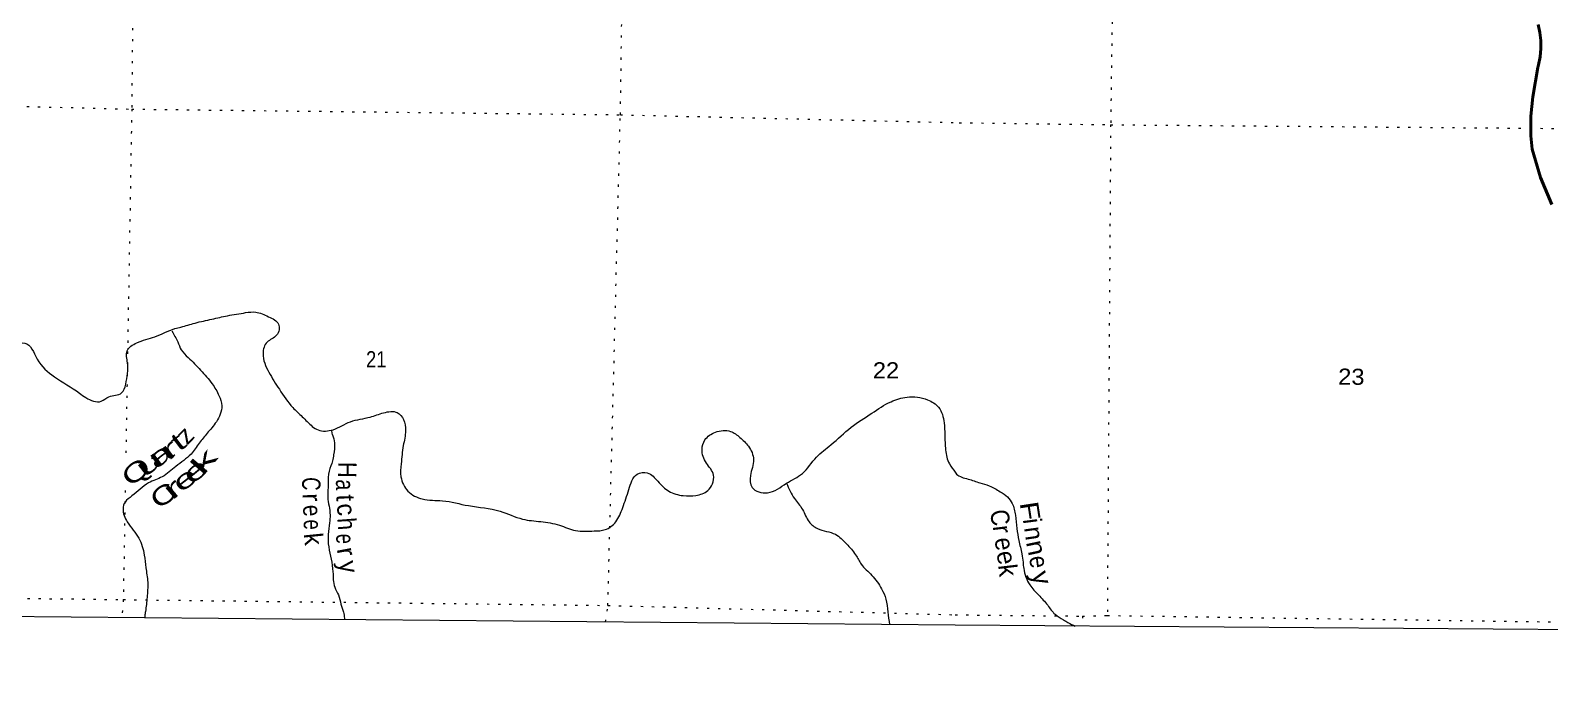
# Model space of a CAD drawing. Header units: feet. Extents: x -244583 to 4, y 367440 to 553773.
# Drawn here: x -193504 to -176969, y 367440 to 374671 of the extents above; entities that cross this region are included whole.
import ezdxf

# ---------------------------------------------------------------- set-up
doc = ezdxf.new("R2010")
doc.units = ezdxf.units.FT
doc.header["$LTSCALE"] = 80
doc.linetypes.add('DOTTED', pattern=[1.5, 0.3, -1.2])
for name, color, linetype, lineweight in [('26', 7, 'Continuous', 40), ('39', 7, 'Continuous', 13), ('4', 7, 'Continuous', 13), ('7', 7, 'DOTTED', 13)]:
    doc.layers.add(name, color=color, linetype=linetype, lineweight=lineweight)
doc.layers.add('41', color=7, linetype='Continuous')

msp = doc.modelspace()

# ---------------------------------------------------------------- linework, layer by layer
at = {"layer": '26'}
msp.add_lwpolyline([(-176944.58, 372775.09), (-177067.69, 373069.8), (-177159.32, 373375.76), (-177173.07, 373523.71), (-177173.81, 373735.17), (-177152.45, 373945.55), (-177098.11, 374266.2), (-177089.5, 374297.25), (-177071.99, 374384.03), (-177063.65, 374472.17), (-177064.57, 374560.7), (-177074.73, 374648.65), (-177094.04, 374735.05)], dxfattribs=at)
at = {"layer": '39'}
for p, q in [((-190214.8, 370267.31), (-190223.22, 370310.72)), ((-190085.92, 368270.66), (-190084.5, 368252.36))]:
    msp.add_line(p, q, dxfattribs=at)
for points in [[(-197094.59, 371695.13), (-196881.85, 371615.06), (-196651.21, 371516.51), (-196434.71, 371418.19), (-196226.31, 371317.97), (-196060.57, 371200.22), (-195999.21, 371120.46), (-195939.94, 371036.68), (-195855.79, 370994.97), (-195745.72, 370932.64), (-195602.93, 370898.1), (-195466.2, 370995.02), (-195355.64, 371096.38), (-195275.51, 371188.11), (-195182.59, 371324.1), (-195193.12, 371427.33), (-195229.35, 371565.31), (-195254.26, 371652.6), (-195291.93, 371829), (-195252.34, 371909.23), (-195045.09, 371865.61), (-194895.78, 371861.29), (-194784.25, 371762.56), (-194630, 371554.05), (-194458.88, 371260.39), (-194338.71, 371066.55), (-194210.53, 370868.54), (-194056.37, 370653.97), (-193936.8, 370553.1), (-193806.21, 370644.04), (-193765.61, 370790.95), (-193728.94, 370943.97), (-193710.69, 371081.11), (-193667.89, 371240.11), (-193566.54, 371266.84), (-193429.92, 371092.95), (-193243.13, 370900.1), (-192971.32, 370722.11), (-192899.41, 370672.5), (-192734.48, 370633.57), (-192650.96, 370682.81), (-192511.06, 370723.09), (-192467.19, 370819.42), (-192447.49, 371051.52), (-192451.56, 371180.93), (-192347.27, 371268.24), (-192150.46, 371333.91), (-191931.08, 371423.49), (-191866.22, 371440.68), (-191712.13, 371484.78), (-191527.79, 371526.4), (-191359.67, 371564.23), (-191161.33, 371597.54), (-191052.23, 371603.94), (-190911.7, 371553.27), (-190803.93, 371472.8), (-190823.95, 371351.85), (-190928.05, 371276.66), (-190972.32, 371154.06), (-190908.85, 370948.97), (-190794.61, 370763.3), (-190648.27, 370565.02), (-190598.56, 370515.75), (-190491.16, 370411.02), (-190373.45, 370320.28), (-190209.89, 370323.82), (-190020.84, 370409.83), (-189806.08, 370461.08), (-189660.03, 370507.33), (-189510.63, 370509.07), (-189443.13, 370435.27), (-189420.77, 370313.67), (-189445.47, 370150.36), (-189468.69, 369952.66), (-189470.89, 369809.21), (-189394.53, 369654.44), (-189238.39, 369569.18), (-189018.66, 369549.62), (-188736.86, 369496.77), (-188392.59, 369436.89), (-188147.65, 369350.26), (-187950.24, 369322.96), (-187746.96, 369283.45), (-187570.2, 369226.16), (-187366.4, 369220.99), (-187249.1, 369235.35), (-187132.74, 369320.45), (-187057.7, 369474.91), (-186990.08, 369671.92), (-186898.68, 369840.27), (-186789.49, 369852.73), (-186675.81, 369762.05), (-186554.35, 369653.07), (-186399.63, 369606.22), (-186260.32, 369608.12), (-186132.34, 369660.71), (-186078.75, 369732.63)], [(-191963.77, 371397.72), (-191900.98, 371279.54), (-191861.95, 371192.04), (-191786.5, 371110.04), (-191651.37, 370970.53), (-191526.46, 370823.1), (-191451.72, 370694.62), (-191421.13, 370583), (-191480.3, 370410.11), (-191581.14, 370284.35), (-191667.58, 370176.55), (-191756.18, 370058.68), (-191921.76, 369923.81), (-192068.83, 369810.89), (-192217.21, 369744.47), (-192399.05, 369601.76), (-192472.73, 369536.21), (-192496.07, 369461.8), (-192449.81, 369319.62), (-192323.34, 369141.84), (-192265.58, 368959.07), (-192247.5, 368821.37), (-192227.72, 368663.43), (-192234.26, 368499.83), (-192250.78, 368344.48)], [(-186078.75, 369732.63), (-186069.19, 369829.49), (-186145.92, 369960.01), (-186194.08, 370110.31), (-186162.23, 370212.88), (-186047.91, 370296), (-185884.26, 370305.6), (-185782.32, 370239.36), (-185688.93, 370142.93), (-185632.6, 369998.58), (-185667.58, 369823.3), (-185649.35, 369695.7), (-185482.71, 369636.54), (-185275.22, 369740.45), (-185102.01, 369846.91), (-184947.89, 370024.39), (-184790.39, 370159.39), (-184571.47, 370350.02), (-184347.09, 370502.17), (-184137.24, 370628.27), (-183962.87, 370678.13), (-183739.26, 370648.41), (-183619.38, 370567.74), (-183559.39, 370399.08), (-183551.28, 370269.61), (-183543.73, 370103.78), (-183501.65, 369951.56), (-183438.46, 369859.64), (-183425.49, 369839.67)], [(-190214.8, 370267.31), (-190193.9, 370182.11), (-190203.91, 370050.96), (-190215.09, 369984.39), (-190253.12, 369873.82), (-190263.36, 369732.52), (-190267.58, 369589.09), (-190242.3, 369394.69), (-190247.64, 369309.9), (-190263.71, 369182.83), (-190257.71, 369047.33), (-190231.5, 368913.55), (-190211.38, 368777.83), (-190191.78, 368607.77), (-190150.67, 368524.28), (-190123.96, 368422.82), (-190097.01, 368337.53), (-190085.92, 368270.66)], [(-185274.72, 369740.67), (-185188.96, 369573.4), (-185099.94, 369454.81), (-185029.33, 369320.34), (-184937.58, 369248.19), (-184742.75, 369184.56), (-184621.22, 369079.62), (-184522.11, 368960.88), (-184461.09, 368858.89), (-184345.87, 368737.87), (-184239.12, 368590.72), (-184192.38, 368478.85), (-184172.32, 368339.09), (-184152.13, 368202.52)], [(-183425.49, 369839.67), (-183367.47, 369805.31), (-183297.05, 369786.27), (-183170.37, 369744.32), (-183067.8, 369712.77), (-182947.45, 369648.67), (-182869.42, 369591.14), (-182817.79, 369519.79), (-182783, 369392.05), (-182766.56, 369248.38), (-182745.92, 369118.8), (-182713.39, 368970.88), (-182700.35, 368879.79), (-182693.08, 368813.01), (-182626.6, 368634.38), (-182531.04, 368524.1), (-182431.46, 368411.75), (-182351.89, 368313.78), (-182259.75, 368254.07), (-182211.68, 368223.17), (-182131.54, 368186.3)], [(-192250.78, 368344.48), (-192259.4, 368293.82), (-192259.13, 368271.15)]]:
    msp.add_spline(points, degree=3, dxfattribs=at)
at = {"layer": '4'}
msp.add_lwpolyline([(-242556.67, 552939.06), (-212238.1, 552626.27), (-181919.12, 552355.18), (-151599.78, 552125.8), (-121280.17, 551938.12), (-90960.33, 551792.15), (-60640.31, 551687.89), (-30320.19, 551625.32), (0, 551604.47), (0, 367439.54), (-30573.52, 367460.57), (-61146.96, 367523.64), (-91720.3, 367628.79), (-122293.46, 367775.97), (-152866.39, 367965.22), (-183439.04, 368196.52), (-214011.33, 368469.88), (-244583.22, 368785.28)], close=True, dxfattribs=at)
msp.add_lwpolyline([(-242556.67, 552939.06), (-212238.1, 552626.27), (-181919.12, 552355.18), (-151599.78, 552125.8), (-121280.17, 551938.12), (-90960.33, 551792.15), (-60640.31, 551687.89), (-30320.19, 551625.32), (0, 551604.47), (0, 367439.54), (-30573.52, 367460.57), (-61146.96, 367523.64), (-91720.3, 367628.79), (-122293.46, 367775.97), (-152866.39, 367965.22), (-183439.04, 368196.52), (-214011.33, 368469.88), (-244583.22, 368785.28)], close=True, dxfattribs=at)
at = {"layer": '7'}
msp.add_line((-182053.36, 368294.01), (-182055.46, 368185.14), dxfattribs=at)
for points in [[(-192301.05, 382480.06), (-192351.86, 379135.81), (-192401.13, 373813.43), (-192466.31, 370026.97)], [(-181687.52, 377887.28), (-181746.59, 373643.45), (-181782.78, 368300.84)], [(-187243.7, 368228.25), (-187219.35, 368410.35), (-187083, 373751.6), (-187064.77, 375003.47)], [(-213957.83, 374027.2), (-213773.15, 374021.85), (-208397.74, 374009.67), (-203095.48, 373966.27), (-197740.37, 373946.31), (-192401.13, 373813.43), (-187083, 373751.6), (-183393.9, 373665.73)], [(-183393.9, 373665.73), (-181746.59, 373643.45), (-176367.33, 373598.57), (-175598.3, 373584.23)], [(-192472.57, 369663.24), (-192493.05, 368473.51), (-192510.43, 368273.24)], [(-214009.25, 368685.94), (-213850.98, 368679.7), (-213775.27, 368684.48), (-208597.12, 368639.07), (-208482.34, 368621.14), (-203222.39, 368582.44), (-197855.46, 368544.11), (-192493.05, 368473.51), (-187219.35, 368410.35), (-183438.11, 368308.85)], [(-183438.11, 368308.85), (-182053.36, 368294.01), (-181782.78, 368300.84), (-176359.5, 368223.1), (-170870.98, 368096.35)]]:
    msp.add_lwpolyline(points, dxfattribs=at)

# ---------------------------------------------------------------- texts
at = {"layer": '41'}
for s, rotation, width, p in [('t', 37.296, 1.65, (-191886.44, 370077.14)), ('a', 36.045, 1.8, (-192142.64, 369886.98)), ('r', 37.509, 1.95, (-192002.43, 369978.1)), ('k', 49.926, 2.05, (-191630.01, 369808.41)), ('Q', 39.967, 1.5, (-192411.18, 369690.57)), ('u', 37.61, 1.9, (-192265.4, 369794.59)), ('e', 39.473, 1.8, (-191751.39, 369715.22)), ('H', 268.91, 0.9, (-190153.52, 369975.37)), ('C', 34.679, 1.45, (-192115.36, 369449.44)), ('r', 39.708, 2.05, (-191964.17, 369546.3)), ('e', 37.772, 1.75, (-191867.08, 369628.58)), ('C', 268.044, 0.75, (-190544.05, 369809.93)), ('a', 270.059, 0.8, (-190178.57, 369782.49)), ('e', 275.894, 0.85, (-190541.39, 369496.59)), ('C', 279.589, 0.9, (-183062.42, 369436.24)), ('F', 278.732, 1.25, (-182736.93, 369526.32)), ('e', 271.875, 0.75, (-190530.74, 369342.71)), ('h', 274.351, 0.9, (-190164.27, 369358.53)), ('e', 271.638, 0.75, (-190176.9, 369188.48)), ('e', 279.583, 0.95, (-183012.51, 369134.46)), ('n', 282.036, 1.1, (-182669.15, 369098.44)), ('r', 280.553, 1.1, (-190170.54, 369026.34)), ('e', 277.814, 0.9, (-182634.04, 368938.28)), ('y', 284.693, 1.1, (-182609.75, 368758.36))]:
    msp.add_text(s, height=200, rotation=rotation, dxfattribs=dict(at, width=width)).set_placement(p)
for s, rotation, p in [('z', 45.308, (-191799.16, 370149.56)), ('r', 272.218, (-190541.78, 369627.34)), ('t', 271.655, (-190174.57, 369615.88)), ('c', 277.793, (-190173.17, 369509.2)), ('r', 276.673, (-183029.73, 369272.91)), ('i', 277.505, (-182702.62, 369347.1)), ('n', 277.964, (-182688.81, 369256.44)), ('k', 275.65, (-190528.94, 369190.89)), ('e', 281.822, (-182992.94, 368985.29)), ('y', 278.435, (-190147.74, 368883.42)), ('k', 276.698, (-182971.14, 368848.51))]:
    msp.add_text(s, height=200, rotation=rotation, dxfattribs=at).set_placement(p)
at = {"layer": '7'}
for s, width, p in [('21', 0.85, (-189850.64, 371003.26)), ('22', 1.1, (-184334.66, 370882.74))]:
    msp.add_text(s, height=175, dxfattribs=dict(at, width=width)).set_placement(p)
at = {"layer": '7', "width": 1.1}
msp.add_text('23', height=175, rotation=359.307, dxfattribs=at).set_placement((-179270.81, 370814.86))

doc.saveas('drawing.dxf')
